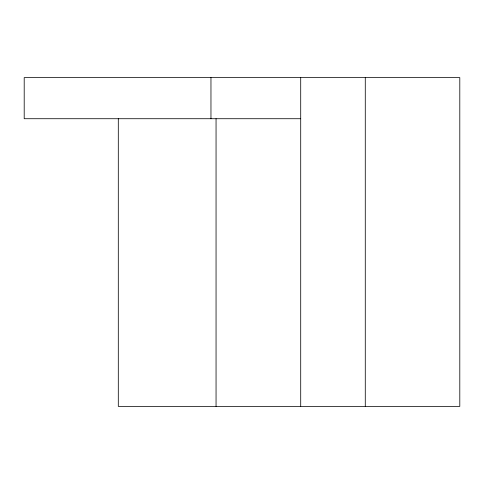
<?xml version="1.0" encoding="UTF-8"?>
<svg xmlns="http://www.w3.org/2000/svg" width="484" height="484" viewBox="0 0 484 484"><rect width="100%" height="100%" fill="white"/><g stroke="black" fill="none" stroke-linecap="round" stroke-linejoin="round"><path stroke-width="0.73" d="M300.709 118.719L24.2 118.719L24.2 77.621L459.8 77.621L459.8 406.379L118.302 406.379L118.302 118.719M365.281 77.621L365.281 406.379M300.709 77.621L300.709 406.379M216.052 118.719L216.052 406.379M210.963 77.621L210.963 118.719"/></g></svg>
